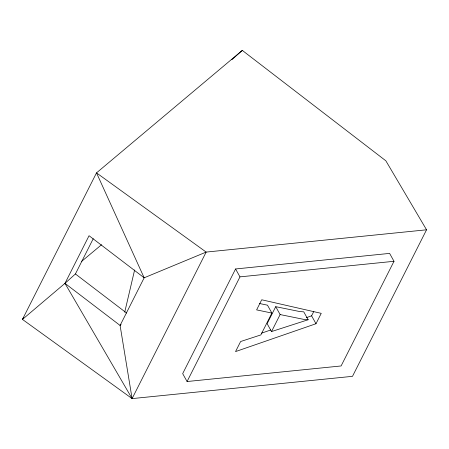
<?xml version="1.0" encoding="UTF-8"?>
<svg xmlns="http://www.w3.org/2000/svg" width="449" height="449" viewBox="0 0 449 449"><rect width="100%" height="100%" fill="white"/><g stroke="black" fill="none" stroke-linecap="round" stroke-linejoin="round"><path stroke-width="0.67" d="M124.721 312.167L134.621 269.961M23.69 317.757L22.45 319.407L64.976 283.353L89.054 235.714L144.168 277.802L206.158 252.08L426.55 229.804L385.854 160.809L242.297 50.395L96.507 172.882L22.45 319.407L132.101 398.605L352.493 376.329L426.55 229.804M132.101 398.605L120.091 325.441L144.168 277.802L96.507 172.882L206.158 252.08L132.101 398.605L64.976 283.353L75.421 273.963L93.24 238.694M235.579 268.968L182.681 373.63L187.076 381.527L341.105 365.957L394.003 261.296L389.609 253.399L235.579 268.968L239.974 276.865L187.076 381.527M271.892 313.082L260.852 334.92L240.625 341.526L235.534 351.595L315.995 323.729L321.237 313.346L261.722 299.775L256.615 309.883L271.892 313.082L267.497 305.185L259.528 303.518M275.731 306.667L267.138 323.673L271.533 331.564L308.149 319.744L303.754 311.847L299.736 311.555L275.731 306.667L280.125 314.564L304.13 319.452L308.149 319.744M271.533 331.564L280.125 314.564M306.325 317.662L311.6 315.832L313.761 311.561M121.084 324.548L120.091 325.441L64.976 283.353M231.836 59.717L242.297 50.395M81.707 261.307L101.569 244.705M261.475 333.192L270.708 329.993M239.974 276.865L394.003 261.296M75.421 273.963L126.635 313.071M311.6 315.832L315.995 323.729"/></g></svg>
